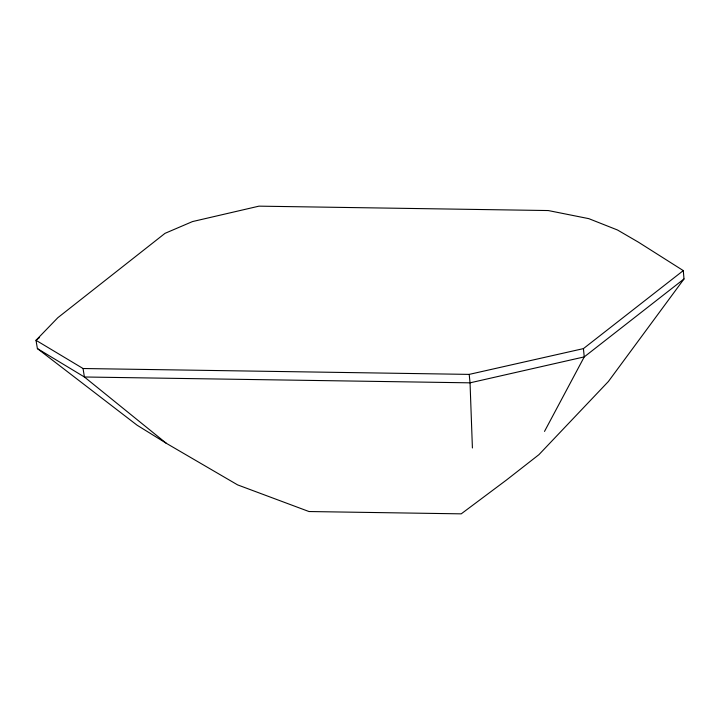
<?xml version="1.0" encoding="UTF-8"?>
<svg xmlns="http://www.w3.org/2000/svg" width="720" height="720" viewBox="0 0 720 720"><rect width="100%" height="100%" fill="white"/><g stroke="black" fill="none" stroke-linecap="round" stroke-linejoin="round"><path stroke-width="1.08" d="M544.509 431.415L584.244 356.895L684 278.964L683.289 270.603L638.442 242.19L617.49 229.995L588.789 218.646L548.253 210.546L258.975 206.154L192.501 221.571L165.006 233.343L57.825 317.709L36 340.299L37.395 348.588L137.124 425.223L166.374 443.331L237.618 484.893L308.988 511.533L461.223 513.846L506.448 480.033L538.938 454.653L608.373 381.519L684 278.964M39.537 337.536L36 340.299L83.052 368.514L469.206 374.391L583.434 348.615L683.289 270.603M37.395 348.588L84.402 376.992L166.374 443.331M83.052 368.514L84.402 376.992L470.043 382.833L584.244 356.895L583.434 348.615M469.206 374.391L470.043 382.833L472.41 447.975"/></g></svg>
